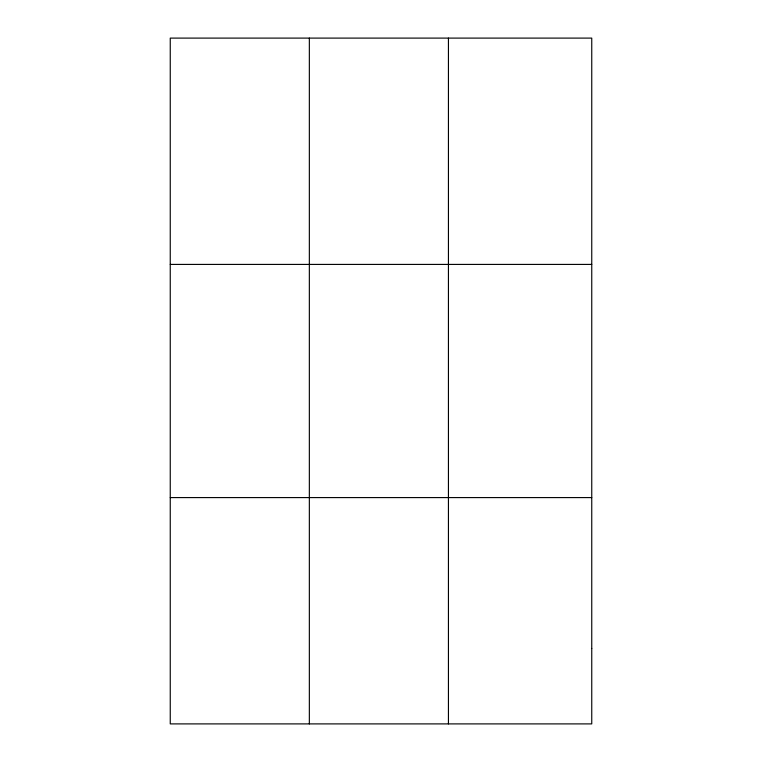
<?xml version="1.0" encoding="UTF-8"?>
<svg xmlns="http://www.w3.org/2000/svg" width="762" height="762" viewBox="0 0 762 762"><rect width="100%" height="100%" fill="white"/><g stroke="black" fill="none" stroke-linecap="round" stroke-linejoin="round"><path stroke-width="1.14" d="M309.343 723.9L309.343 38.1M448.437 723.9L448.437 38.1M170.25 264.414L591.75 264.414M170.25 497.586L591.75 497.586M591.75 648.462L591.75 723.9L170.25 723.9L170.25 38.1L591.75 38.1L591.75 648.462"/></g></svg>
